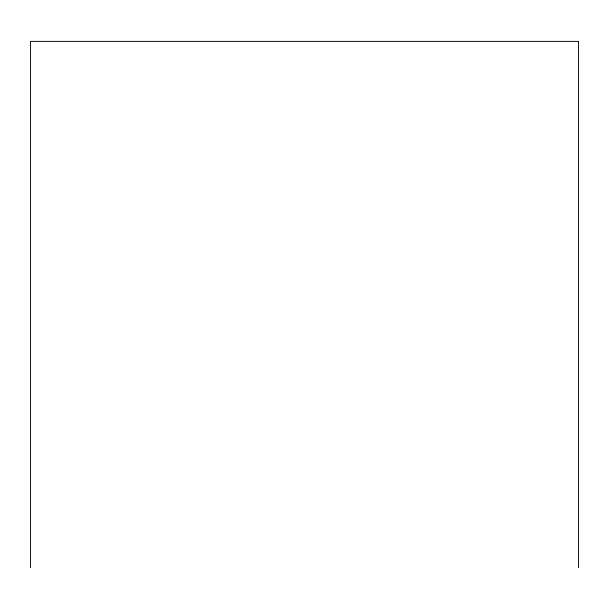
<?xml version="1.0" encoding="UTF-8"?>
<svg xmlns="http://www.w3.org/2000/svg" width="609" height="609" viewBox="0 0 609 609"><rect width="100%" height="100%" fill="white"/><g stroke="black" fill="none" stroke-linecap="round" stroke-linejoin="round"><path stroke-width="0.91" d="M578.55 567.611L578.55 41.389L30.45 41.389L30.45 567.611"/></g></svg>
